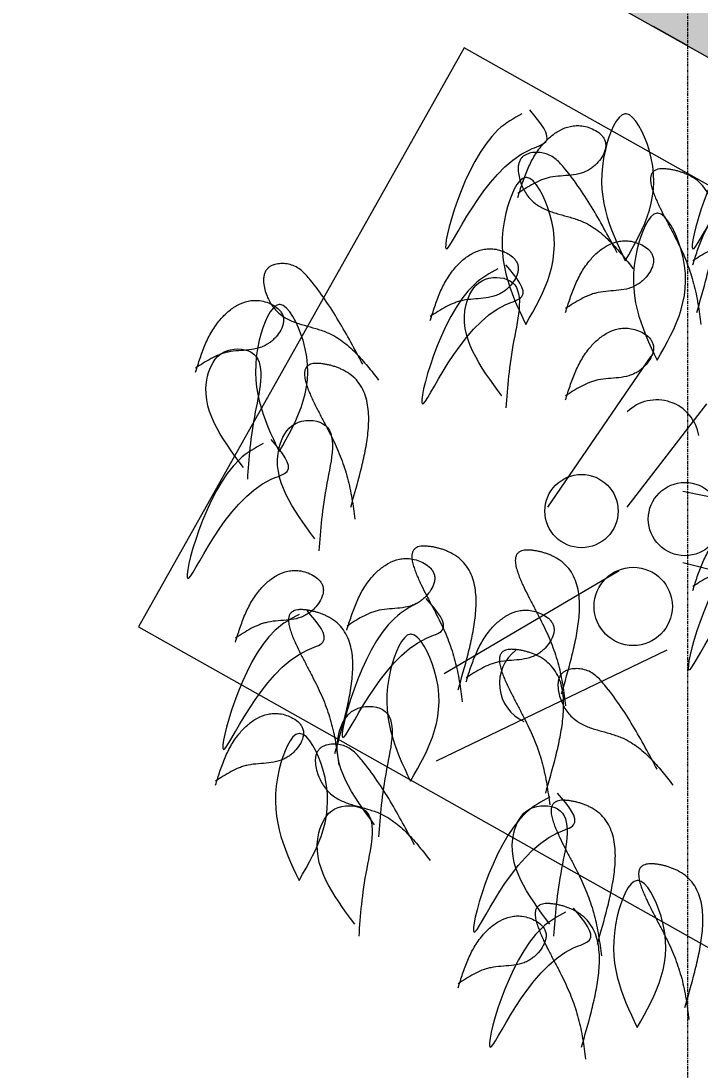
# Model space of a CAD drawing. Header units: millimetres. Extents: x 139864 to 546726, y 40253 to 3921401762.
# Drawn here: x 272120 to 273551, y 92598 to 94809 of the extents above; entities that cross this region are included whole.
import ezdxf

# ---------------------------------------------------------------- set-up
doc = ezdxf.new("R2010")
doc.units = ezdxf.units.MM
doc.linetypes.add('Centre', pattern=[12.5, 2.5, -1.875, 6.25, -1.875])
for name, color, linetype, lineweight in [('AS-20_AXES-ET-FILES', 12, 'Centre', 9), ('AS-30_COTE-1', 1, 'Continuous', 5), ('AS-41_SANITAIRES', 9, 'Continuous', 9), ('AS-42_VEGETATION', 9, 'Continuous', 9)]:
    doc.layers.add(name, color=color, linetype=linetype, lineweight=lineweight)
doc.styles.add('Trebuchet MS_2', font='trebuc.ttf', dxfattribs={"height": 165})
doc.dimstyles.new('Cotes_linéaires', dxfattribs={"dimscale": 304.8, "dimtxt": 170.1069, "dimasz": 0.615157, "dimexe": 0.492126, "dimexo": 0.0625, "dimgap": 0.049213, "dimtad": 1, "dimdec": 0, "dimlfac": 0.1, "dimzin": 0, "dimdsep": 46, "dimtxsty": 'Trebuchet MS_2', "dimblk1": 'OBLIQUE', "dimblk2": 'OBLIQUE', "dimsah": 1, "dimcen": 0.09, "dimdle": 0.246063, "dimazin": 0, "dimtfac": 1, "dimtdec": 4, "dimtix": 1, "dimtmove": 0, "dimatfit": 3, "dimfxl": 0, "dimtvp": 1, "dimtolj": 1, "dimtzin": 0, "dimarcsym": 0})

# ---------------------------------------------------------------- blocks, each defined once
blk = doc.blocks.new('Bamboo_powder_1_ - Bamboo_powder_1_-V1-12_ Niveau 12 -  BAT BUREAUX')
at = {"layer": 'AS-42_VEGETATION', "color": 8}
for p, q in [((-194.8, 197), (23.2, 515.1)), ((-27.1, 197), (140.6, 414.6)), ((90.3, 230.5), (425.7, 163.6)), ((543.1, -37.3), (90.3, 79.9)), ((-43.9, 63.1), (-412.8, -154.5)), ((56.7, -104.3), (-429.6, -338.6))]:
    blk.add_line(p, q, dxfattribs=at)
for centre, radius in [((-123.5, 188.7), 77.2), ((94.5, 171.9), 77.2), ((-14.5, -12.2), 82.5)]:
    blk.add_circle(centre, radius, dxfattribs=at)
for centre, radius, start, end in [((35.3, 333.5), 89.6, 9.075, 134.1203), ((-207.8, -174.5), 88.6, 127.5912, 245.1131)]:
    blk.add_arc(centre, radius, start, end, dxfattribs=at)
for points, knots in [([(-249.3, 1025.6), (-266.5, 1016.2), (-361.5, 964.6), (-465.5, 566.6), (-322.7, 929.1), (-176.3, 967.5), (-210.1, 1007.4), (-232.6, 1033.9)], [0, 0, 0, 0, 68.487845, 378.701334, 688.629593, 731.112627, 815.982069, 815.982069, 815.982069, 815.982069]), ([(-29.5, 1025.6), (-30.1, 1025.6), (-48.5, 1025.7), (-108.4, 878), (-63.9, 784.5), (-31.3, 715.9)], [370.894655, 370.894655, 370.894655, 370.894655, 374.291113, 471.989835, 741.78931, 741.78931, 741.78931, 741.78931]), ([(-31.3, 715.9), (8.3, 785), (62.5, 879.2), (-11.3, 1024.2), (-29.5, 1025.6)], [0, 0, 0, 0, 271.634227, 370.894655, 370.894655, 370.894655, 370.894655]), ([(270.5, 1025.6), (253.4, 1016.2), (158.4, 964.6), (54.4, 566.6), (197.2, 929.1), (343.5, 967.5), (309.8, 1007.4), (287.3, 1033.9)], [0, 0, 0, 0, 68.487845, 378.701334, 688.629593, 731.112627, 815.982069, 815.982069, 815.982069, 815.982069]), ([(-257.7, 849.8), (-254.7, 859.6), (-248.6, 879.2), (-238, 908), (-224.4, 935.6), (-208, 959.1), (-189.6, 977.9), (-169.9, 991.9), (-151, 999.2), (-135, 1001.2), (-121.8, 1000.7), (-107.8, 997.4), (-93.5, 991), (-83, 983.3), (-76.5, 975), (-73.6, 969), (-72.5, 963.6), (-72.1, 957.8), (-73.6, 947.6), (-79.8, 934.4), (-88.8, 923), (-97.3, 915.1), (-104.8, 909.4), (-113.8, 904.4), (-127.5, 899.2), (-145.6, 896.2), (-167.5, 894.9), (-185.2, 893.2), (-198.5, 889.7), (-210.6, 885.5), (-225.1, 878.5), (-241.6, 868.7), (-252.3, 861.7), (-257.7, 858.2)], [0, 0, 0, 0, 0.114208, 0.228417, 0.342625, 0.456833, 0.546121, 0.635408, 0.724695, 0.769339, 0.813983, 0.87156, 0.929136, 0.986713, 1.015502, 1.04429, 1.06037, 1.076449, 1.108609, 1.172927, 1.237245, 1.269405, 1.301564, 1.342298, 1.383031, 1.464499, 1.545966, 1.627434, 1.663149, 1.698864, 1.770294, 1.841724, 1.913154, 1.913154, 1.913154, 1.913154]), ([(-48.1, 732.7), (-64.5, 763.4), (-97.5, 825), (-138.9, 887), (-167.3, 920.6), (-177, 930.1), (-188.2, 937.9), (-200.8, 942.9), (-211.7, 944.6), (-220.4, 944.7), (-226.8, 944.1), (-233.2, 942.8), (-239.4, 940.6), (-245.2, 937.4), (-250.3, 932.9), (-254.1, 926.8), (-256.4, 919.5), (-257.2, 912.1), (-256.9, 902.2), (-254.7, 890), (-250.2, 876.2), (-244.1, 863.6), (-236.7, 852.2), (-227.6, 842), (-214, 831.1), (-195, 821.7), (-171.2, 814.4), (-147.2, 808), (-125.4, 801), (-106.8, 791.7), (-85.8, 777.9), (-62.4, 757), (-37.7, 728.7), (-22.3, 709), (-14.5, 699.2)], [0, 0, 0, 0, 0.389406, 0.778812, 0.829321, 0.879831, 0.93034, 0.98085, 1.028865, 1.052873, 1.076881, 1.100889, 1.124897, 1.148904, 1.172912, 1.200489, 1.228066, 1.255643, 1.28322, 1.338374, 1.393528, 1.444017, 1.494505, 1.544994, 1.595482, 1.68786, 1.780238, 1.872615, 1.964993, 2.034763, 2.104532, 2.244072, 2.383611, 2.52315, 2.52315, 2.52315, 2.52315]), ([(119.6, 607.1), (126.8, 632.1), (137.6, 669.7), (149.5, 720.4), (156, 758.9), (158.2, 791.5), (156.3, 817.5), (152.5, 836.7), (145.6, 855.1), (135.1, 871.7), (121.1, 885.6), (107.8, 894), (97.1, 899), (89.8, 901.9), (82.3, 904.4), (74.7, 906.5), (67, 908.1), (60.5, 909.1), (55.3, 909.7), (51.3, 910), (47.4, 910.1), (42.8, 910), (37.7, 909.2), (33, 907.5), (29.5, 905.4), (27.3, 903.6), (25.4, 901.4), (24, 898.8), (23, 896.1), (22.4, 893.1), (22, 890.2), (21.9, 886.2), (22.3, 881.4), (23.4, 875.7), (24.9, 870.1), (27.1, 862.7), (30.4, 853.6), (34.9, 842.9), (41.4, 828.8), (50.1, 811.5), (60.8, 790.9), (71.6, 770.3), (85.2, 743.6), (100.2, 709.8), (113.6, 668.2), (122.5, 625.4), (126.2, 596.5), (128, 582)], [0, 0, 0, 0, 0.290418, 0.435628, 0.580837, 0.726046, 0.798651, 0.871255, 0.94386, 1.016464, 1.089069, 1.161674, 1.190957, 1.22024, 1.249524, 1.278807, 1.308091, 1.337374, 1.352016, 1.366658, 1.3813, 1.395941, 1.417523, 1.439104, 1.449895, 1.460686, 1.471477, 1.482267, 1.493058, 1.503849, 1.51464, 1.52543, 1.547012, 1.568593, 1.590175, 1.611756, 1.654919, 1.698082, 1.741245, 1.827571, 1.913898, 2.000224, 2.08655, 2.248995, 2.411441, 2.573886, 2.736332, 2.736332, 2.736332, 2.736332]), ([(-239.1, 891.7), (-239.7, 891.7), (-258.1, 891.8), (-318, 744.1), (-273.6, 650.6), (-240.9, 582)], [370.894655, 370.894655, 370.894655, 370.894655, 374.291112, 471.989834, 741.78931, 741.78931, 741.78931, 741.78931]), ([(-240.9, 582), (-201.3, 651.1), (-147.2, 745.3), (-221, 890.3), (-239.1, 891.7)], [0, 0, 0, 0, 271.634227, 370.894655, 370.894655, 370.894655, 370.894655]), ([(111.2, 707.6), (114.3, 717.3), (120.4, 736.9), (131, 765.7), (144.5, 793.4), (160.9, 816.8), (179.4, 835.6), (199.1, 849.6), (217.9, 856.9), (233.9, 859), (247.2, 858.4), (261.2, 855.1), (275.4, 848.7), (285.9, 841), (292.4, 832.8), (295.3, 826.7), (296.5, 821.4), (296.8, 815.5), (295.4, 805.3), (289.1, 792.1), (280.1, 780.7), (271.7, 772.8), (264.1, 767.1), (255.2, 762.1), (241.4, 756.9), (223.3, 753.9), (201.5, 752.7), (183.7, 750.9), (170.4, 747.5), (158.3, 743.2), (143.8, 736.2), (127.3, 726.4), (116.6, 719.4), (111.2, 715.9)], [0, 0, 0, 0, 0.114208, 0.228417, 0.342625, 0.456833, 0.546121, 0.635408, 0.724695, 0.769339, 0.813983, 0.87156, 0.929136, 0.986713, 1.015502, 1.04429, 1.06037, 1.076449, 1.108609, 1.172927, 1.237245, 1.269405, 1.301564, 1.342298, 1.383031, 1.464499, 1.545966, 1.627434, 1.663149, 1.698864, 1.770294, 1.841724, 1.913154, 1.913154, 1.913154, 1.913154]), ([(37.6, 816.3), (37, 816.4), (18.6, 816.5), (-41.3, 668.8), (3.1, 575.3), (35.8, 506.7)], [370.894655, 370.894655, 370.894655, 370.894655, 374.291113, 471.989835, 741.78931, 741.78931, 741.78931, 741.78931]), ([(35.8, 506.7), (75.4, 575.7), (129.5, 670), (55.7, 815), (37.6, 816.3)], [0, 0, 0, 0, 271.634227, 370.894655, 370.894655, 370.894655, 370.894655]), ([(-157.1, 607.1), (-154, 616.9), (-148, 636.4), (-137.3, 665.3), (-123.8, 692.9), (-107.4, 716.4), (-89, 735.2), (-69.2, 749.2), (-50.4, 756.5), (-34.4, 758.5), (-21.2, 758), (-7.1, 754.7), (7.1, 748.3), (17.6, 740.6), (24.1, 732.3), (27, 726.3), (28.2, 720.9), (28.5, 715.1), (27, 704.9), (20.8, 691.7), (11.8, 680.3), (3.3, 672.4), (-4.2, 666.7), (-13.1, 661.7), (-26.9, 656.5), (-45, 653.5), (-66.8, 652.2), (-84.6, 650.4), (-97.9, 647), (-110, 642.8), (-124.5, 635.8), (-141, 626), (-151.7, 619), (-157.1, 615.5)], [0, 0, 0, 0, 0.114208, 0.228417, 0.342625, 0.456833, 0.546121, 0.635408, 0.724695, 0.769339, 0.813983, 0.87156, 0.929136, 0.986713, 1.015502, 1.04429, 1.06037, 1.076449, 1.108609, 1.172927, 1.237245, 1.269405, 1.301564, 1.342298, 1.383031, 1.464499, 1.545966, 1.627434, 1.663149, 1.698864, 1.770294, 1.841724, 1.913154, 1.913154, 1.913154, 1.913154]), ([(-442.2, 590.4), (-439.1, 600.2), (-433, 619.7), (-422.4, 648.6), (-408.9, 676.2), (-392.5, 699.6), (-374, 718.4), (-354.3, 732.4), (-335.5, 739.8), (-319.5, 741.8), (-306.3, 741.2), (-292.2, 737.9), (-278, 731.6), (-267.5, 723.8), (-261, 715.6), (-258.1, 709.5), (-256.9, 704.2), (-256.6, 698.4), (-258.1, 688.1), (-264.3, 674.9), (-273.3, 663.6), (-281.8, 655.6), (-289.3, 649.9), (-298.2, 644.9), (-312, 639.8), (-330.1, 636.8), (-351.9, 635.5), (-369.7, 633.7), (-383, 630.3), (-395.1, 626), (-409.6, 619.1), (-426.1, 609.3), (-436.8, 602.3), (-442.2, 598.8)], [0, 0, 0, 0, 0.114208, 0.228417, 0.342625, 0.456833, 0.546121, 0.635408, 0.724695, 0.769339, 0.813983, 0.87156, 0.929136, 0.986713, 1.015502, 1.04429, 1.06037, 1.076449, 1.108609, 1.172927, 1.237245, 1.269405, 1.301564, 1.342298, 1.383031, 1.464499, 1.545966, 1.627434, 1.663149, 1.698864, 1.770294, 1.841724, 1.913154, 1.913154, 1.913154, 1.913154]), ([(-584.7, 498.3), (-601.2, 529.1), (-634.1, 590.7), (-675.5, 652.7), (-703.9, 686.3), (-713.7, 695.8), (-724.9, 703.6), (-737.4, 708.6), (-748.4, 710.2), (-757, 710.3), (-763.5, 709.8), (-769.8, 708.4), (-776.1, 706.3), (-781.8, 703.1), (-786.9, 698.6), (-790.7, 692.4), (-793, 685.2), (-793.8, 677.8), (-793.6, 667.9), (-791.4, 655.6), (-786.8, 641.9), (-780.8, 629.2), (-773.3, 617.9), (-764.2, 607.7), (-750.7, 596.7), (-731.6, 587.4), (-707.8, 580), (-683.8, 573.7), (-662.1, 566.6), (-643.4, 557.3), (-622.5, 543.6), (-599.1, 522.6), (-574.3, 494.4), (-558.9, 474.7), (-551.2, 464.8)], [0, 0, 0, 0, 0.389406, 0.778812, 0.829321, 0.879831, 0.93034, 0.98085, 1.028865, 1.052873, 1.076881, 1.100889, 1.124897, 1.148904, 1.172912, 1.200489, 1.228066, 1.255643, 1.28322, 1.338374, 1.393528, 1.444017, 1.494505, 1.544994, 1.595482, 1.68786, 1.780238, 1.872615, 1.964993, 2.034763, 2.104532, 2.244072, 2.383611, 2.52315, 2.52315, 2.52315, 2.52315]), ([(-299.6, 699.2), (-316.8, 689.8), (-411.8, 638.2), (-515.8, 240.2), (-373, 602.7), (-226.6, 641.1), (-260.4, 681), (-282.9, 707.6)], [0, 0, 0, 0, 68.487845, 378.701333, 688.629593, 731.112627, 815.982069, 815.982069, 815.982069, 815.982069]), ([(-291.2, 431.4), (-337.4, 493.5), (-396.9, 573.7), (-341.6, 684.2), (-234.9, 681.8), (-273.9, 531.4), (-279.8, 449.7), (-282.9, 406.3)], [0, 0, 0, 0, 234.323456, 302.761392, 369.283026, 511.876369, 674.239163, 674.239163, 674.239163, 674.239163]), ([(-936.9, 481.6), (-933.8, 491.4), (-927.8, 510.9), (-917.1, 539.8), (-903.6, 567.4), (-887.2, 590.8), (-868.8, 609.6), (-849.1, 623.6), (-830.2, 631), (-814.2, 633), (-801, 632.4), (-786.9, 629.1), (-772.7, 622.8), (-762.2, 615), (-755.7, 606.8), (-752.8, 600.7), (-751.6, 595.4), (-751.3, 589.6), (-752.8, 579.3), (-759, 566.1), (-768, 554.8), (-776.5, 546.8), (-784, 541.1), (-792.9, 536.1), (-806.7, 531), (-824.8, 528), (-846.6, 526.7), (-864.4, 524.9), (-877.7, 521.5), (-889.8, 517.2), (-904.3, 510.3), (-920.8, 500.5), (-931.5, 493.5), (-936.9, 490)], [0, 0, 0, 0, 0.114208, 0.228417, 0.342625, 0.456833, 0.546121, 0.635408, 0.724695, 0.769339, 0.813983, 0.87156, 0.929136, 0.986713, 1.015502, 1.04429, 1.06037, 1.076449, 1.108609, 1.172927, 1.237245, 1.269405, 1.301564, 1.342298, 1.383031, 1.464499, 1.545966, 1.627434, 1.663149, 1.698864, 1.770294, 1.841724, 1.913154, 1.913154, 1.913154, 1.913154]), ([(-759, 623.9), (-759.6, 623.9), (-778, 624), (-837.9, 476.3), (-793.4, 382.8), (-760.8, 314.2)], [370.894655, 370.894655, 370.894655, 370.894655, 374.291112, 471.989834, 741.78931, 741.78931, 741.78931, 741.78931]), ([(-760.8, 314.2), (-721.2, 383.2), (-667, 477.5), (-740.8, 622.5), (-759, 623.9)], [0, 0, 0, 0, 271.634227, 370.894655, 370.894655, 370.894655, 370.894655]), ([(-157.1, 423), (-154, 432.8), (-148, 452.3), (-137.3, 481.2), (-123.8, 508.8), (-107.4, 532.2), (-89, 551.1), (-69.2, 565), (-50.4, 572.4), (-34.4, 574.4), (-21.2, 573.9), (-7.1, 570.5), (7.1, 564.2), (17.6, 556.5), (24.1, 548.2), (27, 542.2), (28.2, 536.8), (28.5, 531), (27, 520.7), (20.8, 507.5), (11.8, 496.2), (3.3, 488.2), (-4.2, 482.5), (-13.1, 477.6), (-26.9, 472.4), (-45, 469.4), (-66.8, 468.1), (-84.6, 466.3), (-97.9, 462.9), (-110, 458.6), (-124.5, 451.7), (-141, 441.9), (-151.7, 434.9), (-157.1, 431.4)], [0, 0, 0, 0, 0.114208, 0.228417, 0.342625, 0.456833, 0.546121, 0.635408, 0.724695, 0.769339, 0.813983, 0.87156, 0.929136, 0.986713, 1.015502, 1.04429, 1.06037, 1.076449, 1.108609, 1.172927, 1.237245, 1.269405, 1.301564, 1.342298, 1.383031, 1.464499, 1.545966, 1.627434, 1.663149, 1.698864, 1.770294, 1.841724, 1.913154, 1.913154, 1.913154, 1.913154]), ([(-836.3, 280.7), (-882.4, 342.8), (-941.9, 423.1), (-886.6, 533.5), (-779.9, 531.2), (-818.9, 380.7), (-824.8, 299.1), (-827.9, 255.6)], [0, 0, 0, 0, 234.323456, 302.761392, 369.283025, 511.876369, 674.239163, 674.239163, 674.239163, 674.239163]), ([(-609.9, 197), (-602.7, 222.1), (-591.9, 259.6), (-580, 310.3), (-573.5, 348.8), (-571.3, 381.4), (-573.2, 407.4), (-577, 426.6), (-583.8, 445), (-594.4, 461.7), (-608.4, 475.5), (-621.7, 483.9), (-632.3, 488.9), (-639.7, 491.8), (-647.2, 494.3), (-654.8, 496.4), (-662.5, 498), (-669, 499), (-674.2, 499.6), (-678.1, 499.9), (-682.1, 500), (-686.7, 499.9), (-691.8, 499.1), (-696.5, 497.4), (-699.9, 495.3), (-702.2, 493.5), (-704.1, 491.3), (-705.5, 488.7), (-706.5, 486), (-707.1, 483.1), (-707.4, 480.1), (-707.6, 476.2), (-707.1, 471.3), (-706.1, 465.6), (-704.6, 460), (-702.4, 452.6), (-699.1, 443.5), (-694.6, 432.8), (-688.1, 418.7), (-679.4, 401.4), (-668.7, 380.8), (-657.9, 360.3), (-644.3, 333.5), (-629.3, 299.7), (-615.9, 258.1), (-607, 215.3), (-603.3, 186.4), (-601.5, 171.9)], [0, 0, 0, 0, 0.290418, 0.435628, 0.580837, 0.726046, 0.798651, 0.871255, 0.94386, 1.016464, 1.089069, 1.161674, 1.190957, 1.22024, 1.249524, 1.278807, 1.308091, 1.337374, 1.352016, 1.366658, 1.3813, 1.395941, 1.417523, 1.439104, 1.449895, 1.460686, 1.471477, 1.482267, 1.493058, 1.503849, 1.51464, 1.52543, 1.547012, 1.568593, 1.590175, 1.611756, 1.654919, 1.698082, 1.741245, 1.827571, 1.913898, 2.000224, 2.08655, 2.248995, 2.411441, 2.573886, 2.736332, 2.736332, 2.736332, 2.736332]), ([(-685.3, 130.1), (-731.4, 192.2), (-791, 272.4), (-735.7, 382.9), (-629, 380.5), (-668, 230.1), (-673.8, 148.4), (-677, 105)], [0, 0, 0, 0, 234.323456, 302.761391, 369.283025, 511.876369, 674.239163, 674.239163, 674.239163, 674.239163]), ([(-794.3, 330.9), (-811.5, 321.6), (-906.5, 270), (-1010.5, -128), (-867.7, 234.5), (-721.4, 272.9), (-755.1, 312.8), (-777.6, 339.3)], [0, 0, 0, 0, 68.487845, 378.701333, 688.629593, 731.112627, 815.982069, 815.982069, 815.982069, 815.982069]), ([(111.2, 21.3), (114.3, 31.1), (120.4, 50.6), (131, 79.5), (144.5, 107.1), (160.9, 130.5), (179.4, 149.3), (199.1, 163.3), (217.9, 170.7), (233.9, 172.7), (247.2, 172.1), (261.2, 168.8), (275.4, 162.5), (285.9, 154.7), (292.4, 146.5), (295.3, 140.4), (296.5, 135.1), (296.8, 129.3), (295.4, 119), (289.1, 105.8), (280.1, 94.5), (271.7, 86.5), (264.1, 80.8), (255.2, 75.8), (241.4, 70.7), (223.3, 67.7), (201.5, 66.4), (183.7, 64.6), (170.4, 61.2), (158.3, 56.9), (143.8, 50), (127.3, 40.2), (116.6, 33.2), (111.2, 29.7)], [0, 0, 0, 0, 0.114208, 0.228417, 0.342625, 0.456833, 0.546121, 0.635408, 0.724695, 0.769339, 0.813983, 0.87156, 0.929136, 0.986713, 1.015502, 1.04429, 1.06037, 1.076449, 1.108609, 1.172927, 1.237245, 1.269405, 1.301564, 1.342298, 1.383031, 1.464499, 1.545966, 1.627434, 1.663149, 1.698864, 1.770294, 1.841724, 1.913154, 1.913154, 1.913154, 1.913154]), ([(262.2, 138.5), (245, 129.1), (150, 77.5), (46, -320.5), (188.8, 42), (335.1, 80.4), (301.4, 120.3), (278.9, 146.8)], [0, 0, 0, 0, 68.487845, 378.701333, 688.629593, 731.112627, 815.982069, 815.982069, 815.982069, 815.982069]), ([(-383.5, -187.9), (-376.3, -162.9), (-365.5, -125.4), (-353.6, -74.7), (-347.1, -36.1), (-344.9, -3.6), (-346.8, 22.4), (-350.6, 41.7), (-357.5, 60.1), (-368, 76.7), (-382, 90.5), (-395.3, 98.9), (-406, 103.9), (-413.3, 106.9), (-420.8, 109.4), (-428.4, 111.4), (-436.1, 113.1), (-442.6, 114.1), (-447.8, 114.6), (-451.8, 114.9), (-455.7, 115), (-460.3, 114.9), (-465.4, 114.1), (-470.1, 112.4), (-473.6, 110.4), (-475.8, 108.5), (-477.7, 106.3), (-479.1, 103.8), (-480.1, 101), (-480.7, 98.1), (-481.1, 95.1), (-481.2, 91.2), (-480.8, 86.3), (-479.7, 80.6), (-478.2, 75), (-476, 67.6), (-472.7, 58.5), (-468.2, 47.8), (-461.7, 33.7), (-453, 16.4), (-442.3, -4.2), (-431.5, -24.7), (-417.9, -51.5), (-402.9, -85.2), (-389.5, -126.9), (-380.6, -169.7), (-376.9, -198.6), (-375.1, -213)], [0, 0, 0, 0, 0.290418, 0.435628, 0.580837, 0.726046, 0.798651, 0.871255, 0.94386, 1.016464, 1.089069, 1.161674, 1.190957, 1.22024, 1.249524, 1.278807, 1.308091, 1.337374, 1.352016, 1.366658, 1.3813, 1.395941, 1.417523, 1.439104, 1.449895, 1.460686, 1.471477, 1.482267, 1.493058, 1.503849, 1.51464, 1.52543, 1.547012, 1.568593, 1.590175, 1.611756, 1.654919, 1.698082, 1.741245, 1.827571, 1.913898, 2.000224, 2.08655, 2.248995, 2.411441, 2.573886, 2.736332, 2.736332, 2.736332, 2.736332]), ([(-618.3, -62.4), (-615.2, -52.6), (-609.1, -33.1), (-598.5, -4.2), (-585, 23.4), (-568.6, 46.8), (-550.1, 65.7), (-530.4, 79.6), (-511.5, 87), (-495.6, 89), (-482.3, 88.5), (-468.3, 85.1), (-454.1, 78.8), (-443.6, 71.1), (-437, 62.8), (-434.2, 56.8), (-433, 51.4), (-432.7, 45.6), (-434.1, 35.3), (-440.4, 22.1), (-449.4, 10.8), (-457.8, 2.8), (-465.4, -2.9), (-474.3, -7.8), (-488.1, -13), (-506.2, -16), (-528, -17.3), (-545.8, -19.1), (-559.1, -22.5), (-571.2, -26.8), (-585.7, -33.7), (-602.2, -43.5), (-612.9, -50.5), (-618.3, -54)], [0, 0, 0, 0, 0.114208, 0.228417, 0.342625, 0.456833, 0.546121, 0.635408, 0.724695, 0.769339, 0.813983, 0.87156, 0.929136, 0.986713, 1.015502, 1.04429, 1.06037, 1.076449, 1.108609, 1.172927, 1.237245, 1.269405, 1.301564, 1.342298, 1.383031, 1.464499, 1.545966, 1.627434, 1.663149, 1.698864, 1.770294, 1.841724, 1.913154, 1.913154, 1.913154, 1.913154]), ([(-165.5, -196.3), (-158.3, -171.3), (-147.5, -133.8), (-135.6, -83), (-129.1, -44.5), (-126.9, -11.9), (-128.8, 14.1), (-132.6, 33.3), (-139.4, 51.7), (-150, 68.3), (-164, 82.1), (-177.3, 90.5), (-187.9, 95.6), (-195.3, 98.5), (-202.8, 101), (-210.4, 103), (-218.1, 104.7), (-224.6, 105.7), (-229.8, 106.2), (-233.7, 106.5), (-237.7, 106.7), (-242.3, 106.5), (-247.4, 105.7), (-252.1, 104), (-255.5, 102), (-257.8, 100.1), (-259.7, 97.9), (-261.1, 95.4), (-262.1, 92.6), (-262.7, 89.7), (-263, 86.7), (-263.1, 82.8), (-262.7, 78), (-261.7, 72.3), (-260.2, 66.6), (-258, 59.2), (-254.7, 50.1), (-250.2, 39.4), (-243.7, 25.4), (-235, 8.1), (-224.3, -12.5), (-213.5, -33.1), (-199.9, -59.9), (-184.9, -93.6), (-171.4, -135.2), (-162.6, -178.1), (-158.9, -207), (-157.1, -221.4)], [0, 0, 0, 0, 0.290418, 0.435628, 0.580837, 0.726046, 0.798651, 0.871255, 0.94386, 1.016464, 1.089069, 1.161674, 1.190957, 1.22024, 1.249524, 1.278807, 1.308091, 1.337374, 1.352016, 1.366658, 1.3813, 1.395941, 1.417523, 1.439104, 1.449895, 1.460686, 1.471477, 1.482267, 1.493058, 1.503849, 1.51464, 1.52543, 1.547012, 1.568593, 1.590175, 1.611756, 1.654919, 1.698082, 1.741245, 1.827571, 1.913898, 2.000224, 2.08655, 2.248995, 2.411441, 2.573886, 2.736332, 2.736332, 2.736332, 2.736332]), ([(-853, -87.5), (-850, -77.7), (-843.9, -58.2), (-833.3, -29.3), (-819.7, -1.7), (-803.3, 21.7), (-784.9, 40.5), (-765.2, 54.5), (-746.3, 61.9), (-730.4, 63.9), (-717.1, 63.3), (-703.1, 60), (-688.9, 53.7), (-678.4, 45.9), (-671.8, 37.7), (-668.9, 31.6), (-667.8, 26.3), (-667.5, 20.5), (-668.9, 10.2), (-675.2, -3), (-684.2, -14.3), (-692.6, -22.3), (-700.2, -28), (-709.1, -33), (-722.8, -38.1), (-740.9, -41.1), (-762.8, -42.4), (-780.6, -44.2), (-793.9, -47.6), (-806, -51.9), (-820.4, -58.8), (-837, -68.6), (-847.7, -75.6), (-853, -79.1)], [0, 0, 0, 0, 0.114208, 0.228417, 0.342625, 0.456833, 0.546121, 0.635408, 0.724695, 0.769339, 0.813983, 0.87156, 0.929136, 0.986713, 1.015502, 1.04429, 1.06037, 1.076449, 1.108609, 1.172927, 1.237245, 1.269405, 1.301564, 1.342298, 1.383031, 1.464499, 1.545966, 1.627434, 1.663149, 1.698864, 1.770294, 1.841724, 1.913154, 1.913154, 1.913154, 1.913154]), ([(-467.3, -3.8), (-484.5, -13.2), (-579.5, -64.8), (-683.5, -462.8), (-540.7, -100.3), (-394.3, -61.9), (-428.1, -22), (-450.6, 4.5)], [0, 0, 0, 0, 68.487845, 378.701333, 688.629593, 731.112626, 815.982069, 815.982069, 815.982069, 815.982069]), ([(-718.9, -28.9), (-736.1, -38.3), (-831.1, -89.9), (-935, -487.9), (-792.2, -125.4), (-645.9, -87), (-679.6, -47.1), (-702.1, -20.6)], [0, 0, 0, 0, 68.487845, 378.701333, 688.629593, 731.112626, 815.982069, 815.982069, 815.982069, 815.982069]), ([(-643.4, -321.8), (-636.2, -296.8), (-625.4, -259.3), (-613.6, -208.6), (-607, -170), (-604.9, -137.5), (-606.7, -111.5), (-610.5, -92.2), (-617.4, -73.8), (-627.9, -57.2), (-641.9, -43.4), (-655.2, -35), (-665.9, -30), (-673.2, -27.1), (-680.7, -24.6), (-688.3, -22.5), (-696, -20.8), (-702.5, -19.8), (-707.7, -19.3), (-711.7, -19), (-715.7, -18.9), (-720.2, -19), (-725.4, -19.8), (-730.1, -21.5), (-733.5, -23.6), (-735.8, -25.4), (-737.6, -27.6), (-739, -30.1), (-740, -32.9), (-740.7, -35.8), (-741, -38.8), (-741.1, -42.7), (-740.7, -47.6), (-739.6, -53.3), (-738.2, -58.9), (-735.9, -66.3), (-732.6, -75.4), (-728.1, -86.1), (-721.6, -100.2), (-713, -117.5), (-702.2, -138.1), (-691.5, -158.6), (-677.8, -185.4), (-662.9, -219.1), (-649.4, -260.8), (-640.5, -303.6), (-636.9, -332.5), (-635, -347)], [0, 0, 0, 0, 0.290418, 0.435628, 0.580837, 0.726046, 0.798651, 0.871255, 0.94386, 1.016464, 1.089069, 1.161674, 1.190957, 1.22024, 1.249524, 1.278807, 1.308091, 1.337374, 1.352016, 1.366658, 1.3813, 1.395941, 1.417523, 1.439104, 1.449895, 1.460686, 1.471477, 1.482267, 1.493058, 1.503849, 1.51464, 1.52543, 1.547012, 1.568593, 1.590175, 1.611756, 1.654919, 1.698082, 1.741245, 1.827571, 1.913898, 2.000224, 2.08655, 2.248995, 2.411441, 2.573886, 2.736332, 2.736332, 2.736332, 2.736332]), ([(-366.7, -171.2), (-363.7, -161.4), (-357.6, -141.9), (-347, -113), (-333.4, -85.4), (-317, -62), (-298.6, -43.1), (-278.9, -29.2), (-260, -21.8), (-244, -19.8), (-230.8, -20.3), (-216.8, -23.7), (-202.5, -30), (-192, -37.7), (-185.5, -46), (-182.6, -52), (-181.5, -57.4), (-181.1, -63.2), (-182.6, -73.5), (-188.8, -86.7), (-197.8, -98), (-206.3, -106), (-213.8, -111.7), (-222.8, -116.6), (-236.5, -121.8), (-254.6, -124.8), (-276.5, -126.1), (-294.2, -127.9), (-307.5, -131.3), (-319.6, -135.6), (-334.1, -142.5), (-350.6, -152.3), (-361.4, -159.3), (-366.7, -162.8)], [0, 0, 0, 0, 0.114208, 0.228417, 0.342625, 0.456833, 0.546121, 0.635408, 0.724695, 0.769339, 0.813983, 0.87156, 0.929136, 0.986713, 1.015502, 1.04429, 1.06037, 1.076449, 1.108609, 1.172927, 1.237245, 1.269405, 1.301564, 1.342298, 1.383031, 1.464499, 1.545966, 1.627434, 1.663149, 1.698864, 1.770294, 1.841724, 1.913154, 1.913154, 1.913154, 1.913154]), ([(-482.3, -70.8), (-482.9, -70.7), (-501.3, -70.7), (-561.1, -218.4), (-516.7, -311.8), (-484.1, -380.4)], [370.894655, 370.894655, 370.894655, 370.894655, 374.291112, 471.989834, 741.78931, 741.78931, 741.78931, 741.78931]), ([(-484.1, -380.4), (-444.5, -311.4), (-390.3, -217.1), (-464.1, -72.1), (-482.3, -70.8)], [0, 0, 0, 0, 271.634227, 370.894655, 370.894655, 370.894655, 370.894655]), ([(-199, -405.5), (-191.8, -380.5), (-181, -343), (-169.2, -292.3), (-162.6, -253.7), (-160.5, -221.2), (-162.3, -195.1), (-166.1, -175.9), (-173, -157.5), (-183.5, -140.9), (-197.5, -127.1), (-210.8, -118.7), (-221.5, -113.7), (-228.8, -110.7), (-236.3, -108.2), (-243.9, -106.2), (-251.6, -104.5), (-258.1, -103.5), (-263.3, -103), (-267.3, -102.7), (-271.2, -102.6), (-275.8, -102.7), (-281, -103.5), (-285.7, -105.2), (-289.1, -107.2), (-291.4, -109.1), (-293.2, -111.3), (-294.6, -113.8), (-295.6, -116.6), (-296.3, -119.5), (-296.6, -122.5), (-296.7, -126.4), (-296.3, -131.3), (-295.2, -137), (-293.8, -142.6), (-291.5, -150), (-288.2, -159.1), (-283.7, -169.8), (-277.2, -183.9), (-268.6, -201.2), (-257.8, -221.8), (-247, -242.3), (-233.4, -269.1), (-218.5, -302.8), (-205, -344.5), (-196.1, -387.3), (-192.4, -416.2), (-190.6, -430.6)], [0, 0, 0, 0, 0.290418, 0.435628, 0.580837, 0.726046, 0.798651, 0.871255, 0.94386, 1.016464, 1.089069, 1.161674, 1.190957, 1.22024, 1.249524, 1.278807, 1.308091, 1.337374, 1.352016, 1.366658, 1.3813, 1.395941, 1.417523, 1.439104, 1.449895, 1.460686, 1.471477, 1.482267, 1.493058, 1.503849, 1.51464, 1.52543, 1.547012, 1.568593, 1.590175, 1.611756, 1.654919, 1.698082, 1.741245, 1.827571, 1.913898, 2.000224, 2.08655, 2.248995, 2.411441, 2.573886, 2.736332, 2.736332, 2.736332, 2.736332]), ([(35.8, -355.3), (19.3, -324.5), (-13.6, -263), (-55, -201), (-83.4, -167.4), (-93.2, -157.9), (-104.4, -150), (-116.9, -145.1), (-127.9, -143.4), (-136.5, -143.3), (-143, -143.9), (-149.3, -145.2), (-155.6, -147.4), (-161.4, -150.5), (-166.5, -155.1), (-170.2, -161.2), (-172.5, -168.4), (-173.3, -175.9), (-173.1, -185.8), (-170.9, -198), (-166.3, -211.7), (-160.3, -224.4), (-152.8, -235.8), (-143.7, -245.9), (-130.2, -256.9), (-111.1, -266.3), (-87.3, -273.6), (-63.3, -280), (-41.6, -287), (-22.9, -296.3), (-2, -310.1), (21.4, -331), (46.2, -359.3), (61.6, -379), (69.3, -388.8)], [0, 0, 0, 0, 0.389406, 0.778812, 0.829321, 0.879831, 0.93034, 0.98085, 1.028865, 1.052873, 1.076881, 1.100889, 1.124897, 1.148904, 1.172912, 1.200489, 1.228066, 1.255643, 1.28322, 1.338374, 1.393528, 1.444017, 1.494505, 1.544994, 1.595482, 1.68786, 1.780238, 1.872615, 1.964993, 2.034763, 2.104532, 2.244072, 2.383611, 2.52315, 2.52315, 2.52315, 2.52315]), ([(-559.6, -472.5), (-605.7, -410.4), (-665.2, -330.2), (-609.9, -219.7), (-503.2, -222), (-542.2, -372.5), (-548.1, -454.1), (-551.2, -497.6)], [0, 0, 0, 0, 234.323456, 302.761391, 369.283025, 511.876369, 674.239163, 674.239163, 674.239163, 674.239163]), ([(-895, -388.8), (-891.9, -379), (-885.8, -359.5), (-875.2, -330.6), (-861.7, -303), (-845.3, -279.6), (-826.8, -260.7), (-807.1, -246.8), (-788.2, -239.4), (-772.3, -237.4), (-759, -237.9), (-745, -241.3), (-730.8, -247.6), (-720.3, -255.3), (-713.8, -263.6), (-710.9, -269.6), (-709.7, -275), (-709.4, -280.8), (-710.8, -291.1), (-717.1, -304.3), (-726.1, -315.6), (-734.5, -323.6), (-742.1, -329.3), (-751, -334.2), (-764.8, -339.4), (-782.9, -342.4), (-804.7, -343.7), (-822.5, -345.5), (-835.8, -348.9), (-847.9, -353.2), (-862.4, -360.1), (-878.9, -369.9), (-889.6, -376.9), (-895, -380.4)], [0, 0, 0, 0, 0.114208, 0.228417, 0.342625, 0.456833, 0.546121, 0.635408, 0.724695, 0.769339, 0.813983, 0.87156, 0.929136, 0.986713, 1.015502, 1.04429, 1.06037, 1.076449, 1.108609, 1.172927, 1.237245, 1.269405, 1.301564, 1.342298, 1.383031, 1.464499, 1.545966, 1.627434, 1.663149, 1.698864, 1.770294, 1.841724, 1.913154, 1.913154, 1.913154, 1.913154]), ([(-717, -280), (-717.6, -280), (-736, -279.9), (-795.9, -427.6), (-751.5, -521), (-718.9, -589.7)], [370.894655, 370.894655, 370.894655, 370.894655, 374.291113, 471.989834, 741.78931, 741.78931, 741.78931, 741.78931]), ([(-718.9, -589.7), (-679.2, -520.6), (-625.1, -426.3), (-698.9, -281.3), (-717, -280)], [0, 0, 0, 0, 271.634227, 370.894655, 370.894655, 370.894655, 370.894655]), ([(-475.7, -514.3), (-492.2, -483.5), (-525.1, -422), (-566.5, -360), (-594.9, -326.4), (-604.7, -316.9), (-615.9, -309.1), (-628.4, -304.1), (-639.4, -302.4), (-648, -302.3), (-654.5, -302.9), (-660.8, -304.2), (-667.1, -306.4), (-672.8, -309.6), (-677.9, -314.1), (-681.7, -320.2), (-684, -327.5), (-684.8, -334.9), (-684.5, -344.8), (-682.4, -357), (-677.8, -370.8), (-671.8, -383.4), (-664.3, -394.8), (-655.2, -405), (-641.7, -415.9), (-622.6, -425.3), (-598.8, -432.6), (-574.8, -439), (-553.1, -446), (-534.4, -455.3), (-513.5, -469.1), (-490.1, -490), (-465.3, -518.3), (-449.9, -538), (-442.2, -547.8)], [0, 0, 0, 0, 0.389406, 0.778812, 0.829321, 0.879831, 0.93034, 0.98085, 1.028865, 1.052873, 1.076881, 1.100889, 1.124897, 1.148904, 1.172912, 1.200489, 1.228066, 1.255643, 1.28322, 1.338374, 1.393528, 1.444017, 1.494505, 1.544994, 1.595482, 1.68786, 1.780238, 1.872615, 1.964993, 2.034763, 2.104532, 2.244072, 2.383611, 2.52315, 2.52315, 2.52315, 2.52315]), ([(-190.6, -413.9), (-207.8, -423.2), (-302.8, -474.9), (-406.8, -872.9), (-264, -510.4), (-117.6, -472), (-151.4, -432.1), (-173.9, -405.5)], [0, 0, 0, 0, 68.487845, 378.701333, 688.629593, 731.112627, 815.982069, 815.982069, 815.982069, 815.982069]), ([(-601.5, -681.7), (-647.6, -619.6), (-707.2, -539.4), (-651.9, -428.9), (-545.1, -431.3), (-584.1, -581.7), (-590, -663.4), (-593.1, -706.8)], [0, 0, 0, 0, 234.323456, 302.761391, 369.283025, 511.876369, 674.239163, 674.239163, 674.239163, 674.239163]), ([(-190.6, -681.7), (-236.7, -619.6), (-296.3, -539.4), (-241, -428.9), (-134.2, -431.3), (-173.3, -581.7), (-179.1, -663.4), (-182.2, -706.8)], [0, 0, 0, 0, 234.323456, 302.761391, 369.283025, 511.876369, 674.239163, 674.239163, 674.239163, 674.239163]), ([(-90, -723.6), (-82.8, -698.5), (-72, -661), (-60.2, -610.3), (-53.6, -571.8), (-51.5, -539.2), (-53.3, -513.2), (-57.1, -494), (-64, -475.6), (-74.5, -458.9), (-88.5, -445.1), (-101.8, -436.7), (-112.5, -431.7), (-119.8, -428.8), (-127.3, -426.3), (-134.9, -424.2), (-142.6, -422.6), (-149.1, -421.6), (-154.3, -421), (-158.3, -420.7), (-162.2, -420.6), (-166.8, -420.7), (-172, -421.5), (-176.7, -423.2), (-180.1, -425.3), (-182.4, -427.1), (-184.2, -429.3), (-185.6, -431.9), (-186.6, -434.6), (-187.2, -437.5), (-187.6, -440.5), (-187.7, -444.4), (-187.3, -449.3), (-186.2, -455), (-184.8, -460.6), (-182.5, -468), (-179.2, -477.1), (-174.7, -487.8), (-168.2, -501.9), (-159.6, -519.2), (-148.8, -539.8), (-138, -560.3), (-124.4, -587.1), (-109.5, -620.9), (-96, -662.5), (-87.1, -705.3), (-83.4, -734.2), (-81.6, -748.7)], [0, 0, 0, 0, 0.290418, 0.435628, 0.580837, 0.726046, 0.798651, 0.871255, 0.94386, 1.016464, 1.089069, 1.161674, 1.190957, 1.22024, 1.249524, 1.278807, 1.308091, 1.337374, 1.352016, 1.366658, 1.3813, 1.395941, 1.417523, 1.439104, 1.449895, 1.460686, 1.471477, 1.482267, 1.493058, 1.503849, 1.51464, 1.52543, 1.547012, 1.568593, 1.590175, 1.611756, 1.654919, 1.698082, 1.741245, 1.827571, 1.913898, 2.000224, 2.08655, 2.248995, 2.411441, 2.573886, 2.736332, 2.736332, 2.736332, 2.736332]), ([(94.5, -857.5), (101.6, -832.4), (112.5, -794.9), (124.3, -744.2), (130.9, -705.7), (133, -673.1), (131.2, -647.1), (127.4, -627.9), (120.5, -609.5), (110, -592.8), (96, -579), (82.6, -570.6), (72, -565.6), (64.7, -562.7), (57.2, -560.2), (49.6, -558.1), (41.9, -556.5), (35.4, -555.5), (30.1, -554.9), (26.2, -554.6), (22.2, -554.5), (17.6, -554.6), (12.5, -555.4), (7.8, -557.1), (4.4, -559.2), (2.1, -561), (0.2, -563.2), (-1.2, -565.8), (-2.1, -568.5), (-2.8, -571.5), (-3.1, -574.4), (-3.2, -578.4), (-2.8, -583.2), (-1.7, -588.9), (-0.3, -594.5), (1.9, -601.9), (5.3, -611), (9.8, -621.7), (16.3, -635.8), (24.9, -653.1), (35.6, -673.7), (46.4, -694.2), (60.1, -721), (75, -754.8), (88.5, -796.4), (97.4, -839.2), (101, -868.1), (102.8, -882.6)], [0, 0, 0, 0, 0.290418, 0.435628, 0.580837, 0.726046, 0.798651, 0.871255, 0.94386, 1.016464, 1.089069, 1.161674, 1.190957, 1.22024, 1.249524, 1.278807, 1.308091, 1.337374, 1.352016, 1.366658, 1.3813, 1.395941, 1.417523, 1.439104, 1.449895, 1.460686, 1.471477, 1.482267, 1.493058, 1.503849, 1.51464, 1.52543, 1.547012, 1.568593, 1.590175, 1.611756, 1.654919, 1.698082, 1.741245, 1.827571, 1.913898, 2.000224, 2.08655, 2.248995, 2.411441, 2.573886, 2.736332, 2.736332, 2.736332, 2.736332]), ([(-4.3, -589.7), (-4.9, -589.6), (-23.3, -589.6), (-83.2, -737.3), (-38.8, -830.7), (-6.2, -899.3)], [370.894655, 370.894655, 370.894655, 370.894655, 374.291113, 471.989834, 741.78931, 741.78931, 741.78931, 741.78931]), ([(-6.2, -899.3), (33.5, -830.3), (87.6, -736), (13.8, -591), (-4.3, -589.7)], [0, 0, 0, 0, 271.634227, 370.894655, 370.894655, 370.894655, 370.894655]), ([(-123.5, -941.2), (-116.4, -916.1), (-105.5, -878.6), (-93.7, -827.9), (-87.1, -789.4), (-85, -756.8), (-86.8, -730.8), (-90.6, -711.5), (-97.5, -693.2), (-108, -676.5), (-122.1, -662.7), (-135.4, -654.3), (-146, -649.3), (-153.4, -646.4), (-160.8, -643.9), (-168.4, -641.8), (-176.1, -640.2), (-182.6, -639.2), (-187.9, -638.6), (-191.8, -638.3), (-195.8, -638.2), (-200.4, -638.3), (-205.5, -639.1), (-210.2, -640.8), (-213.6, -642.9), (-215.9, -644.7), (-217.8, -646.9), (-219.2, -649.5), (-220.2, -652.2), (-220.8, -655.1), (-221.1, -658.1), (-221.2, -662), (-220.8, -666.9), (-219.7, -672.6), (-218.3, -678.2), (-216.1, -685.6), (-212.7, -694.7), (-208.2, -705.4), (-201.7, -719.5), (-193.1, -736.8), (-182.4, -757.4), (-171.6, -777.9), (-158, -804.7), (-143, -838.5), (-129.5, -880.1), (-120.6, -922.9), (-117, -951.8), (-115.2, -966.3)], [0, 0, 0, 0, 0.290418, 0.435628, 0.580837, 0.726046, 0.798651, 0.871255, 0.94386, 1.016464, 1.089069, 1.161674, 1.190957, 1.22024, 1.249524, 1.278807, 1.308091, 1.337374, 1.352016, 1.366658, 1.3813, 1.395941, 1.417523, 1.439104, 1.449895, 1.460686, 1.471477, 1.482267, 1.493058, 1.503849, 1.51464, 1.52543, 1.547012, 1.568593, 1.590175, 1.611756, 1.654919, 1.698082, 1.741245, 1.827571, 1.913898, 2.000224, 2.08655, 2.248995, 2.411441, 2.573886, 2.736332, 2.736332, 2.736332, 2.736332]), ([(-157.1, -656.6), (-174.3, -665.9), (-269.3, -717.6), (-373.2, -1115.6), (-230.4, -753.1), (-84.1, -714.7), (-117.8, -674.8), (-140.3, -648.2)], [0, 0, 0, 0, 68.487845, 378.701334, 688.629593, 731.112627, 815.982069, 815.982069, 815.982069, 815.982069]), ([(-383.5, -815.6), (-380.4, -805.8), (-374.3, -786.3), (-363.7, -757.5), (-350.2, -729.8), (-333.8, -706.4), (-315.3, -687.6), (-295.6, -673.6), (-276.8, -666.3), (-260.8, -664.2), (-247.6, -664.8), (-233.5, -668.1), (-219.3, -674.4), (-208.8, -682.2), (-202.3, -690.4), (-199.4, -696.5), (-198.2, -701.8), (-197.9, -707.6), (-199.4, -717.9), (-205.6, -731.1), (-214.6, -742.5), (-223.1, -750.4), (-230.6, -756.1), (-239.5, -761.1), (-253.3, -766.2), (-271.4, -769.3), (-293.2, -770.5), (-311, -772.3), (-324.3, -775.7), (-336.4, -780), (-350.9, -786.9), (-367.4, -796.8), (-378.1, -803.8), (-383.5, -807.3)], [0, 0, 0, 0, 0.114208, 0.228417, 0.342625, 0.456833, 0.546121, 0.635408, 0.724695, 0.769339, 0.813983, 0.87156, 0.929136, 0.986713, 1.015502, 1.04429, 1.06037, 1.076449, 1.108609, 1.172927, 1.237245, 1.269405, 1.301564, 1.342298, 1.383031, 1.464499, 1.545966, 1.627434, 1.663149, 1.698864, 1.770294, 1.841724, 1.913154, 1.913154, 1.913154, 1.913154])]:
    blk.add_open_spline(points, degree=3, knots=knots, dxfattribs=at)
blk = doc.blocks.new('Appareils sanitaires 12 - Appareils sanitaires 1-9524873-12_ Niveau 12 -  BAT BUREAUX')
at = {"layer": 'AS-41_SANITAIRES'}
for p, q in [((531505.8, 91704), (530105.8, 91704)), ((530105.8, 91704), (530105.8, 90304)), ((531505.8, 90304), (531505.8, 91704))]:
    blk.add_line(p, q, dxfattribs=at)
blk = doc.blocks.new('corniche2 - corniche-9525258-12_ Niveau 12 -  BAT BUREAUX')
at = {"layer": 'AS-41_SANITAIRES'}
blk.add_hatch(color=256, dxfattribs=at).paths.add_polyline_path([(532472.5, 92546.9), (532492.7, 92582.6), (532492.7, 92765), (532570.7, 92721.1), (532644.4, 92851.9), (522709.4, 98448.8), (523060.3, 97849.3), (529308.1, 94329.6), (529323.6, 94366.1), (529497.9, 94268), (529478.5, 94233.6), (532436.8, 92567)], flags=0)
h = blk.add_hatch(color=256, dxfattribs=at)
h.paths.add_polyline_path([(532456.8, 92551.1), (532470.9, 92544), (532472.5, 92546.9), (529478.5, 94233.6), (529476.5, 94230.1), (529549.3, 94188.9), (532454.2, 92552.6)], flags=0)
h.paths.add_polyline_path([(524787.2, 96876.4), (524787.2, 96876.4), (524774.7, 96881.3)], flags=0)
h.paths.add_polyline_path([(529306.5, 94325.8), (529308.1, 94329.6), (523059.5, 97849.7), (523063.7, 97842.6), (525394.3, 96529.7), (525486.3, 96477.8), (529306.1, 94326)], flags=0)
for p, q in [((523063.8, 97842.4), (529306.4, 94325.6)), ((528470.3, 94796.7), (528538.7, 94758.2)), ((528538.7, 94758.2), (528470.3, 94796.7))]:
    blk.add_line(p, q, dxfattribs=at)
blk = doc.blocks.new('_Oblique')
at = {"color": 0, "linetype": 'ByBlock', "lineweight": -2}
blk.add_line((-0.5, -0.5), (0.5, 0.5), dxfattribs=at)
blk = doc.blocks.new('DIMBLOCK19-12_ Niveau 12 -  BAT BUREAUX')
at = {"layer": 'AS-30_COTE-1', "color": 0, "lineweight": -2, "transparency": 16777216}
for p, q in [((268016.9, 99005.1), (268118, 99184.6)), ((267979, 99090.7), (280384.7, 92101.9)), ((280291.9, 92090), (280392.9, 92269.4))]:
    blk.add_line(p, q, dxfattribs=at)
at = {"layer": 'Defpoints', "color": 0, "transparency": 16777216}
for p in [(268007.6, 98988.5), (280319.3, 92138.8), (280282.5, 92073.4)]:
    blk.add_point(p, dxfattribs=at)
at = {"layer": 'AS-30_COTE-1', "color": 0, "lineweight": -2, "transparency": 16777216, "xscale": 187.5, "yscale": 187.5, "zscale": 187.5}
for p, rotation in [((268044.4, 99053.9), 150.6051502308963), ((280319.3, 92138.8), 330.6051502308963)]:
    blk.add_blockref('_Oblique', p, dxfattribs=dict(at, rotation=rotation))
at = {"layer": 'AS-30_COTE-1', "color": 0, "transparency": 16777216, "insert": (274230.5, 95682.8), "char_height": 165, "width": 581.247, "attachment_point": 5, "rotation": 330.6052, "style": 'Trebuchet MS_2'}
blk.add_mtext('\\A1;1409', dxfattribs=at)
blk = doc.blocks.new('DIMBLOCK23-12_ Niveau 12 -  BAT BUREAUX')
at = {"layer": 'AS-30_COTE-1', "color": 0, "lineweight": -2, "transparency": 16777216}
for p, q in [((268217, 99362.7), (268317.9, 99542.3)), ((268179.1, 99448.3), (308413.3, 76840.3)), ((308320.5, 76828.2), (308421.4, 77007.8))]:
    blk.add_line(p, q, dxfattribs=at)
at = {"layer": 'Defpoints', "color": 0, "transparency": 16777216}
for p in [(268207.7, 99346.1), (308347.9, 76877), (308311.2, 76811.6)]:
    blk.add_point(p, dxfattribs=at)
at = {"layer": 'AS-30_COTE-1', "color": 0, "lineweight": -2, "transparency": 16777216, "xscale": 187.5, "yscale": 187.5, "zscale": 187.5}
for p, rotation in [((268244.5, 99411.5), 150.6679493154123), ((308347.9, 76877), 330.6679493154123)]:
    blk.add_blockref('_Oblique', p, dxfattribs=dict(at, rotation=rotation))
at = {"layer": 'AS-30_COTE-1', "color": 0, "transparency": 16777216, "insert": (288344.8, 88230.8), "char_height": 165, "width": 581.247, "attachment_point": 5, "rotation": 330.6679, "style": 'Trebuchet MS_2'}
blk.add_mtext('\\A1;4600', dxfattribs=at)

msp = doc.modelspace()

# ---------------------------------------------------------------- linework, layer by layer
at = {"layer": 'AS-20_AXES-ET-FILES'}
msp.add_line((273525.75248, 80720.56565), (273525.75248, 103307.01659), dxfattribs=at)

# ---------------------------------------------------------------- block references
at = {"layer": 'AS-41_SANITAIRES'}
msp.add_blockref('corniche2 - corniche-9525258-12_ Niveau 12 -  BAT BUREAUX', (-255016.84136, 0), dxfattribs=at)
at = {"layer": 'AS-41_SANITAIRES', "rotation": 60.63671974313305}
msp.add_blockref('Appareils sanitaires 12 - Appareils sanitaires 1-9524873-12_ Niveau 12 -  BAT BUREAUX', (92355.41176, -413437.04197), dxfattribs=at)
at = {"layer": 'AS-42_VEGETATION', "color": 8}
msp.add_blockref('Bamboo_powder_1_ - Bamboo_powder_1_-V1-12_ Niveau 12 -  BAT BUREAUX', (273425.05014, 93587.06405), dxfattribs=at)

# ---------------------------------------------------------------- dimensions: what is measured, and where the dimension line sits
at = {"layer": 'AS-30_COTE-1'}
for base, p1, p2, angle, override, picture, middle in [((308347.89176, 76877.01826), (268207.7127, 99346.14124), (308311.15149, 76811.6336), 330.66794932, {"dimpost": '<>', "dimfxl": 46000.976485}, 'DIMBLOCK23-12_ Niveau 12 -  BAT BUREAUX', (288344.77837, 88230.77355)), ((280319.3237, 92138.75056), (268007.5559, 98988.53477), (280282.51179, 92073.40622), 330.60515023, {"dimpost": '<>', "dimfxl": 14088.773722}, 'DIMBLOCK19-12_ Niveau 12 -  BAT BUREAUX', (274230.54655, 95682.76299))]:
    dim = msp.add_linear_dim(base=base, p1=p1, p2=p2, angle=angle, dimstyle='Cotes_linéaires', override=override, dxfattribs=at)
    dim.commit()
    dim.dimension.update_dxf_attribs({"geometry": picture, "text_midpoint": middle})

doc.saveas('drawing.dxf')
